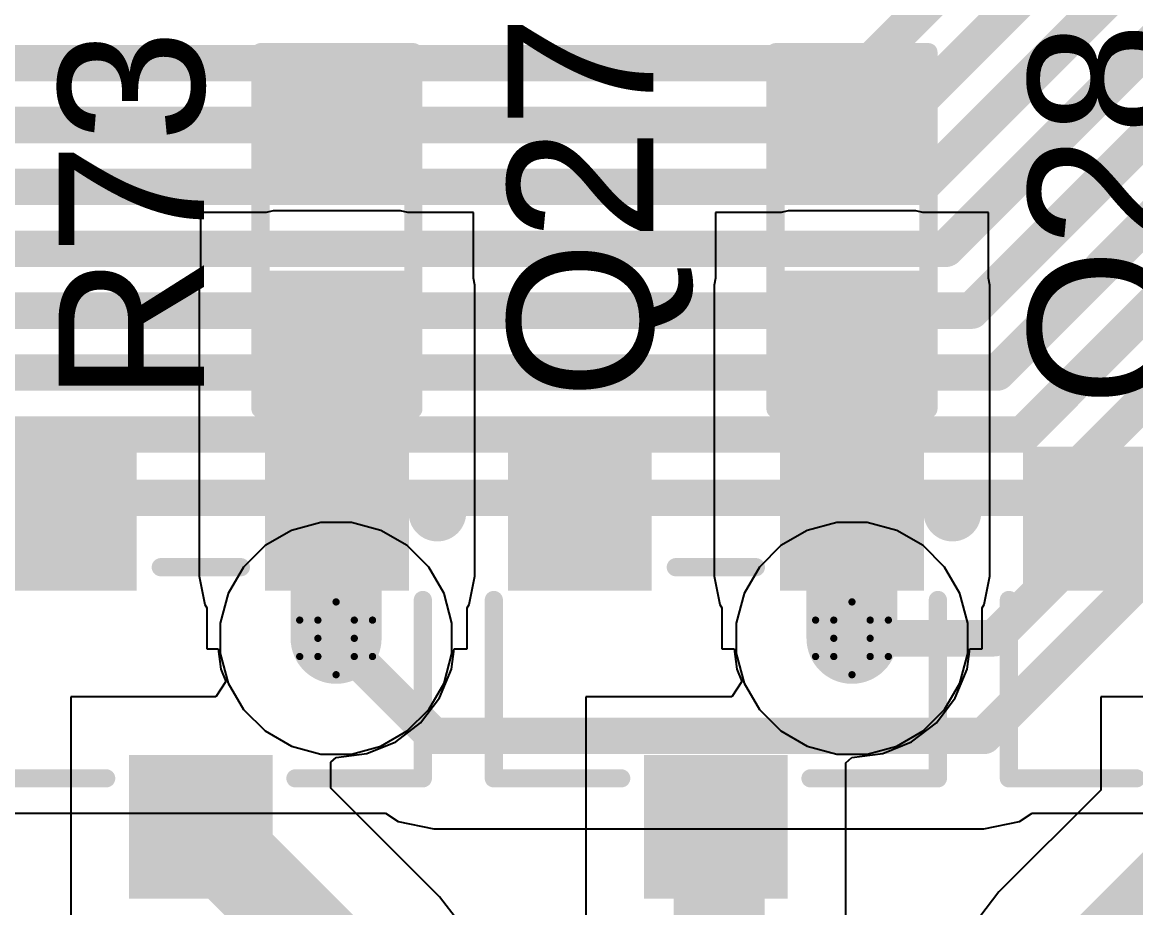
# Model space of a CAD drawing. Header units: inches. Extents: x -3 to 5437, y -3 to 5435.
# Drawn here: x 93.74 to 101.51, y 2.34 to 8.52 of the extents above; entities that cross this region are included whole.
import ezdxf

# ---------------------------------------------------------------- set-up
doc = ezdxf.new("R2010")
doc.units = ezdxf.units.IN
for name, color, linetype in [('Bottom Layer', 5, 'Continuous'), ('Bottom Solder', 6, 'Continuous'), ('Drill Drawing', 1, 'Continuous'), ('GND', 16, 'Continuous'), ('PWR', 76, 'Continuous'), ('Top Layer', 1, 'Continuous'), ('Top Overlay', 2, 'Continuous'), ('Top Paste', 8, 'Continuous'), ('Top Solder', 216, 'Continuous'), ('Via Holes', 16, 'Continuous')]:
    doc.layers.add(name, color=color, linetype=linetype)
doc.styles.add('Arial', font='', dxfattribs={"height": 0.2})
doc.styles.get('Arial').set_extended_font_data('Arial')

# ---------------------------------------------------------------- blocks, each defined once
blk = doc.blocks.new('SOT23_3_351')
at = {"layer": 'Top Layer'}
for points in [[(0.3998, 0.675), (-0.4002, 0.675), (-0.4002, 1.475), (0.3998, 1.475)], [(-0.5502, -1.475), (-1.3502, -1.475), (-1.3502, -0.675), (-0.5502, -0.675)], [(1.3498, -1.475), (0.5498, -1.475), (0.5498, -0.675), (1.3498, -0.675)]]:
    blk.add_hatch(color=1, dxfattribs=at).paths.add_polyline_path(points)
at = {"layer": 'Top Paste'}
for points in [[(0.3998, 0.675), (-0.4002, 0.675), (-0.4002, 1.475), (0.3998, 1.475)], [(-0.5502, -1.475), (-1.3502, -1.475), (-1.3502, -0.675), (-0.5502, -0.675)], [(1.3498, -1.475), (0.5498, -1.475), (0.5498, -0.675), (1.3498, -0.675)]]:
    blk.add_hatch(color=8, dxfattribs=at).paths.add_polyline_path(points)
at = {"layer": 'Top Solder'}
for points in [[(0.5014, 0.5734), (-0.5018, 0.5734), (-0.5018, 1.5766), (0.5014, 1.5766)], [(-0.4486, -1.5766), (-1.4518, -1.5766), (-1.4518, -0.5734), (-0.4486, -0.5734)], [(1.4514, -1.5766), (0.4482, -1.5766), (0.4482, -0.5734), (1.4514, -0.5734)]]:
    blk.add_hatch(color=216, dxfattribs=at).paths.add_polyline_path(points)
at = {"layer": 'Top Overlay'}
for points in [[(-0.6606, 0.7366, 0.127, 0.127, 0), (-1.5496, 0.7366, 0.127, 0.127, 0)], [(-1.5496, 0.7366, 0.127, 0.127, 0), (-1.5496, -0.508, 0.127, 0.127, 0)], [(1.5492, 0.7366, 0.127, 0.127, 0), (0.6602, 0.7366, 0.127, 0.127, 0)], [(1.5492, 0.7366, 0.127, 0.127, 0), (1.5492, -0.508, 0.127, 0.127, 0)], [(0.2792, -0.7366, 0.127, 0.127, 0), (-0.2796, -0.7366, 0.127, 0.127, 0)]]:
    blk.add_lwpolyline(points, format="xyseb", dxfattribs=at)
for points in [[(-1.5813, 0.7366, 0.0635, 0.0635, 1), (-1.5178, 0.7366, 0.0635, 0.0635, 1)], [(-1.5813, 0.7366, 0.0635, 0.0635, 1), (-1.5178, 0.7366, 0.0635, 0.0635, 1)], [(-0.6923, 0.7366, 0.0635, 0.0635, 1), (-0.6288, 0.7366, 0.0635, 0.0635, 1)], [(0.6285, 0.7366, 0.0635, 0.0635, 1), (0.692, 0.7366, 0.0635, 0.0635, 1)], [(1.5175, 0.7366, 0.0635, 0.0635, 1), (1.581, 0.7366, 0.0635, 0.0635, 1)], [(1.5175, 0.7366, 0.0635, 0.0635, 1), (1.581, 0.7366, 0.0635, 0.0635, 1)], [(-1.5813, -0.508, 0.0635, 0.0635, 1), (-1.5178, -0.508, 0.0635, 0.0635, 1)], [(1.5175, -0.508, 0.0635, 0.0635, 1), (1.581, -0.508, 0.0635, 0.0635, 1)], [(-0.3113, -0.7366, 0.0635, 0.0635, 1), (-0.2478, -0.7366, 0.0635, 0.0635, 1)], [(0.2475, -0.7366, 0.0635, 0.0635, 1), (0.311, -0.7366, 0.0635, 0.0635, 1)], [(-1.5748, -1.1176, 0.25, 0.25, 1), (-1.7272, -1.1176, 0.25, 0.25, 1)], [(-1.7897, -1.1176, 0.125, 0.125, 1), (-1.6647, -1.1176, 0.125, 0.125, 1)], [(-1.6373, -1.1176, 0.125, 0.125, 1), (-1.5123, -1.1176, 0.125, 0.125, 1)]]:
    blk.add_lwpolyline(points, format="xyseb", close=True, dxfattribs=at)
blk = doc.blocks.new('SOT23_3_352')
at = {"layer": 'Top Layer'}
for points in [[(0.3998, 0.675), (-0.4002, 0.675), (-0.4002, 1.475), (0.3998, 1.475)], [(-0.5502, -1.475), (-1.3502, -1.475), (-1.3502, -0.675), (-0.5502, -0.675)], [(1.3498, -1.475), (0.5498, -1.475), (0.5498, -0.675), (1.3498, -0.675)]]:
    blk.add_hatch(color=1, dxfattribs=at).paths.add_polyline_path(points)
at = {"layer": 'Top Paste'}
for points in [[(0.3998, 0.675), (-0.4002, 0.675), (-0.4002, 1.475), (0.3998, 1.475)], [(-0.5502, -1.475), (-1.3502, -1.475), (-1.3502, -0.675), (-0.5502, -0.675)], [(1.3498, -1.475), (0.5498, -1.475), (0.5498, -0.675), (1.3498, -0.675)]]:
    blk.add_hatch(color=8, dxfattribs=at).paths.add_polyline_path(points)
at = {"layer": 'Top Solder'}
for points in [[(0.5014, 0.5734), (-0.5018, 0.5734), (-0.5018, 1.5766), (0.5014, 1.5766)], [(-0.4486, -1.5766), (-1.4518, -1.5766), (-1.4518, -0.5734), (-0.4486, -0.5734)], [(1.4514, -1.5766), (0.4482, -1.5766), (0.4482, -0.5734), (1.4514, -0.5734)]]:
    blk.add_hatch(color=216, dxfattribs=at).paths.add_polyline_path(points)
at = {"layer": 'Top Overlay'}
for points in [[(-0.6606, 0.7366, 0.127, 0.127, 0), (-1.5496, 0.7366, 0.127, 0.127, 0)], [(-1.5496, 0.7366, 0.127, 0.127, 0), (-1.5496, -0.508, 0.127, 0.127, 0)], [(1.5492, 0.7366, 0.127, 0.127, 0), (0.6602, 0.7366, 0.127, 0.127, 0)], [(1.5492, 0.7366, 0.127, 0.127, 0), (1.5492, -0.508, 0.127, 0.127, 0)], [(0.2792, -0.7366, 0.127, 0.127, 0), (-0.2796, -0.7366, 0.127, 0.127, 0)]]:
    blk.add_lwpolyline(points, format="xyseb", dxfattribs=at)
for points in [[(-1.5813, 0.7366, 0.0635, 0.0635, 1), (-1.5178, 0.7366, 0.0635, 0.0635, 1)], [(-1.5813, 0.7366, 0.0635, 0.0635, 1), (-1.5178, 0.7366, 0.0635, 0.0635, 1)], [(-0.6923, 0.7366, 0.0635, 0.0635, 1), (-0.6288, 0.7366, 0.0635, 0.0635, 1)], [(0.6285, 0.7366, 0.0635, 0.0635, 1), (0.692, 0.7366, 0.0635, 0.0635, 1)], [(1.5175, 0.7366, 0.0635, 0.0635, 1), (1.581, 0.7366, 0.0635, 0.0635, 1)], [(1.5175, 0.7366, 0.0635, 0.0635, 1), (1.581, 0.7366, 0.0635, 0.0635, 1)], [(-1.5813, -0.508, 0.0635, 0.0635, 1), (-1.5178, -0.508, 0.0635, 0.0635, 1)], [(1.5175, -0.508, 0.0635, 0.0635, 1), (1.581, -0.508, 0.0635, 0.0635, 1)], [(-0.3113, -0.7366, 0.0635, 0.0635, 1), (-0.2478, -0.7366, 0.0635, 0.0635, 1)], [(0.2475, -0.7366, 0.0635, 0.0635, 1), (0.311, -0.7366, 0.0635, 0.0635, 1)], [(-1.5748, -1.1176, 0.25, 0.25, 1), (-1.7272, -1.1176, 0.25, 0.25, 1)], [(-1.7897, -1.1176, 0.125, 0.125, 1), (-1.6647, -1.1176, 0.125, 0.125, 1)], [(-1.6373, -1.1176, 0.125, 0.125, 1), (-1.5123, -1.1176, 0.125, 0.125, 1)]]:
    blk.add_lwpolyline(points, format="xyseb", close=True, dxfattribs=at)
blk = doc.blocks.new('SOT23_3_353')
at = {"layer": 'Top Layer'}
for points in [[(0.3998, 0.675), (-0.4002, 0.675), (-0.4002, 1.475), (0.3998, 1.475)], [(-0.5502, -1.475), (-1.3502, -1.475), (-1.3502, -0.675), (-0.5502, -0.675)], [(1.3498, -1.475), (0.5498, -1.475), (0.5498, -0.675), (1.3498, -0.675)]]:
    blk.add_hatch(color=1, dxfattribs=at).paths.add_polyline_path(points)
at = {"layer": 'Top Paste'}
for points in [[(0.3998, 0.675), (-0.4002, 0.675), (-0.4002, 1.475), (0.3998, 1.475)], [(-0.5502, -1.475), (-1.3502, -1.475), (-1.3502, -0.675), (-0.5502, -0.675)], [(1.3498, -1.475), (0.5498, -1.475), (0.5498, -0.675), (1.3498, -0.675)]]:
    blk.add_hatch(color=8, dxfattribs=at).paths.add_polyline_path(points)
at = {"layer": 'Top Solder'}
for points in [[(0.5014, 0.5734), (-0.5018, 0.5734), (-0.5018, 1.5766), (0.5014, 1.5766)], [(-0.4486, -1.5766), (-1.4518, -1.5766), (-1.4518, -0.5734), (-0.4486, -0.5734)], [(1.4514, -1.5766), (0.4482, -1.5766), (0.4482, -0.5734), (1.4514, -0.5734)]]:
    blk.add_hatch(color=216, dxfattribs=at).paths.add_polyline_path(points)
at = {"layer": 'Top Overlay'}
for points in [[(-0.6606, 0.7366, 0.127, 0.127, 0), (-1.5496, 0.7366, 0.127, 0.127, 0)], [(-1.5496, 0.7366, 0.127, 0.127, 0), (-1.5496, -0.508, 0.127, 0.127, 0)], [(1.5492, 0.7366, 0.127, 0.127, 0), (0.6602, 0.7366, 0.127, 0.127, 0)], [(1.5492, 0.7366, 0.127, 0.127, 0), (1.5492, -0.508, 0.127, 0.127, 0)], [(0.2792, -0.7366, 0.127, 0.127, 0), (-0.2796, -0.7366, 0.127, 0.127, 0)]]:
    blk.add_lwpolyline(points, format="xyseb", dxfattribs=at)
for points in [[(-1.5813, 0.7366, 0.0635, 0.0635, 1), (-1.5178, 0.7366, 0.0635, 0.0635, 1)], [(-1.5813, 0.7366, 0.0635, 0.0635, 1), (-1.5178, 0.7366, 0.0635, 0.0635, 1)], [(-0.6923, 0.7366, 0.0635, 0.0635, 1), (-0.6288, 0.7366, 0.0635, 0.0635, 1)], [(0.6285, 0.7366, 0.0635, 0.0635, 1), (0.692, 0.7366, 0.0635, 0.0635, 1)], [(1.5175, 0.7366, 0.0635, 0.0635, 1), (1.581, 0.7366, 0.0635, 0.0635, 1)], [(1.5175, 0.7366, 0.0635, 0.0635, 1), (1.581, 0.7366, 0.0635, 0.0635, 1)], [(-1.5813, -0.508, 0.0635, 0.0635, 1), (-1.5178, -0.508, 0.0635, 0.0635, 1)], [(1.5175, -0.508, 0.0635, 0.0635, 1), (1.581, -0.508, 0.0635, 0.0635, 1)], [(-0.3113, -0.7366, 0.0635, 0.0635, 1), (-0.2478, -0.7366, 0.0635, 0.0635, 1)], [(0.2475, -0.7366, 0.0635, 0.0635, 1), (0.311, -0.7366, 0.0635, 0.0635, 1)], [(-1.5748, -1.1176, 0.25, 0.25, 1), (-1.7272, -1.1176, 0.25, 0.25, 1)], [(-1.7897, -1.1176, 0.125, 0.125, 1), (-1.6647, -1.1176, 0.125, 0.125, 1)], [(-1.6373, -1.1176, 0.125, 0.125, 1), (-1.5123, -1.1176, 0.125, 0.125, 1)]]:
    blk.add_lwpolyline(points, format="xyseb", close=True, dxfattribs=at)
blk = doc.blocks.new('RES_0603_387')
at = {"layer": 'Top Layer'}
for points in [[(-0.381, 0.4445), (-0.381, -0.4445), (-1.143, -0.4445), (-1.143, 0.4445)], [(1.143, 0.4445), (1.143, -0.4445), (0.381, -0.4445), (0.381, 0.4445)]]:
    blk.add_hatch(color=1, dxfattribs=at).paths.add_polyline_path(points)
at = {"layer": 'Top Paste'}
for points in [[(-0.381, 0.4445), (-0.381, -0.4445), (-1.143, -0.4445), (-1.143, 0.4445)], [(1.143, 0.4445), (1.143, -0.4445), (0.381, -0.4445), (0.381, 0.4445)]]:
    blk.add_hatch(color=8, dxfattribs=at).paths.add_polyline_path(points)
at = {"layer": 'Top Solder'}
for points in [[(-0.2794, 0.5461), (-0.2794, -0.5461), (-1.2446, -0.5461), (-1.2446, 0.5461)], [(1.2446, 0.5461), (1.2446, -0.5461), (0.2794, -0.5461), (0.2794, 0.5461)]]:
    blk.add_hatch(color=216, dxfattribs=at).paths.add_polyline_path(points)
at = {"layer": 'Top Overlay'}
for points in [[(-1.2446, 0.5334, 0.127, 0.127, 0), (1.2446, 0.5334, 0.127, 0.127, 0)], [(-1.2446, 0.5334, 0.127, 0.127, 0), (-1.2446, -0.5334, 0.127, 0.127, 0)], [(1.2446, 0.5334, 0.127, 0.127, 0), (1.2446, -0.5334, 0.127, 0.127, 0)], [(-1.2446, -0.5334, 0.127, 0.127, 0), (1.2446, -0.5334, 0.127, 0.127, 0)]]:
    blk.add_lwpolyline(points, format="xyseb", dxfattribs=at)
for points in [[(-1.27635, 0.5334, 0.0635, 0.0635, 1), (-1.21285, 0.5334, 0.0635, 0.0635, 1)], [(-1.27635, 0.5334, 0.0635, 0.0635, 1), (-1.21285, 0.5334, 0.0635, 0.0635, 1)], [(1.21285, 0.5334, 0.0635, 0.0635, 1), (1.27635, 0.5334, 0.0635, 0.0635, 1)], [(1.21285, 0.5334, 0.0635, 0.0635, 1), (1.27635, 0.5334, 0.0635, 0.0635, 1)], [(-1.27635, -0.5334, 0.0635, 0.0635, 1), (-1.21285, -0.5334, 0.0635, 0.0635, 1)], [(-1.27635, -0.5334, 0.0635, 0.0635, 1), (-1.21285, -0.5334, 0.0635, 0.0635, 1)], [(1.21285, -0.5334, 0.0635, 0.0635, 1), (1.27635, -0.5334, 0.0635, 0.0635, 1)], [(1.21285, -0.5334, 0.0635, 0.0635, 1), (1.27635, -0.5334, 0.0635, 0.0635, 1)]]:
    blk.add_lwpolyline(points, format="xyseb", close=True, dxfattribs=at)
blk = doc.blocks.new('RES_0603_388')
at = {"layer": 'Top Layer'}
for points in [[(-0.381, 0.4445), (-0.381, -0.4445), (-1.143, -0.4445), (-1.143, 0.4445)], [(1.143, 0.4445), (1.143, -0.4445), (0.381, -0.4445), (0.381, 0.4445)]]:
    blk.add_hatch(color=1, dxfattribs=at).paths.add_polyline_path(points)
at = {"layer": 'Top Paste'}
for points in [[(-0.381, 0.4445), (-0.381, -0.4445), (-1.143, -0.4445), (-1.143, 0.4445)], [(1.143, 0.4445), (1.143, -0.4445), (0.381, -0.4445), (0.381, 0.4445)]]:
    blk.add_hatch(color=8, dxfattribs=at).paths.add_polyline_path(points)
at = {"layer": 'Top Solder'}
for points in [[(-0.2794, 0.5461), (-0.2794, -0.5461), (-1.2446, -0.5461), (-1.2446, 0.5461)], [(1.2446, 0.5461), (1.2446, -0.5461), (0.2794, -0.5461), (0.2794, 0.5461)]]:
    blk.add_hatch(color=216, dxfattribs=at).paths.add_polyline_path(points)
at = {"layer": 'Top Overlay'}
for points in [[(-1.2446, 0.5334, 0.127, 0.127, 0), (1.2446, 0.5334, 0.127, 0.127, 0)], [(-1.2446, 0.5334, 0.127, 0.127, 0), (-1.2446, -0.5334, 0.127, 0.127, 0)], [(1.2446, 0.5334, 0.127, 0.127, 0), (1.2446, -0.5334, 0.127, 0.127, 0)], [(-1.2446, -0.5334, 0.127, 0.127, 0), (1.2446, -0.5334, 0.127, 0.127, 0)]]:
    blk.add_lwpolyline(points, format="xyseb", dxfattribs=at)
for points in [[(-1.27635, 0.5334, 0.0635, 0.0635, 1), (-1.21285, 0.5334, 0.0635, 0.0635, 1)], [(-1.27635, 0.5334, 0.0635, 0.0635, 1), (-1.21285, 0.5334, 0.0635, 0.0635, 1)], [(1.21285, 0.5334, 0.0635, 0.0635, 1), (1.27635, 0.5334, 0.0635, 0.0635, 1)], [(1.21285, 0.5334, 0.0635, 0.0635, 1), (1.27635, 0.5334, 0.0635, 0.0635, 1)], [(-1.27635, -0.5334, 0.0635, 0.0635, 1), (-1.21285, -0.5334, 0.0635, 0.0635, 1)], [(-1.27635, -0.5334, 0.0635, 0.0635, 1), (-1.21285, -0.5334, 0.0635, 0.0635, 1)], [(1.21285, -0.5334, 0.0635, 0.0635, 1), (1.27635, -0.5334, 0.0635, 0.0635, 1)], [(1.21285, -0.5334, 0.0635, 0.0635, 1), (1.27635, -0.5334, 0.0635, 0.0635, 1)]]:
    blk.add_lwpolyline(points, format="xyseb", close=True, dxfattribs=at)

msp = doc.modelspace()

# ---------------------------------------------------------------- hatches: boundary and pattern name
at = {"layer": 'Bottom Layer'}
h = msp.add_hatch(color=5, dxfattribs=at)
edge = h.paths.add_edge_path()
edge.add_arc((95.9324, 4.2173), 0.3, 0, 360)
h = msp.add_hatch(color=5, dxfattribs=at)
edge = h.paths.add_edge_path()
edge.add_arc((99.5324, 4.2173), 0.3, 0, 360)
at = {"layer": 'Bottom Solder'}
h = msp.add_hatch(color=6, dxfattribs=at)
edge = h.paths.add_edge_path()
edge.add_arc((95.9324, 4.2173), 0.15, 0, 360)
h = msp.add_hatch(color=6, dxfattribs=at)
edge = h.paths.add_edge_path()
edge.add_arc((99.5324, 4.2173), 0.15, 0, 360)
at = {"layer": 'GND'}
h = msp.add_hatch(color=16, dxfattribs=at)
edge = h.paths.add_edge_path()
edge.add_arc((95.9324, 4.2173), 0.3, 0, 360)
h = msp.add_hatch(color=16, dxfattribs=at)
edge = h.paths.add_edge_path()
edge.add_arc((99.5324, 4.2173), 0.3, 0, 360)
at = {"layer": 'PWR'}
h = msp.add_hatch(color=76, dxfattribs=at)
edge = h.paths.add_edge_path()
edge.add_arc((95.9324, 4.2173), 0.3, 0, 360)
h = msp.add_hatch(color=76, dxfattribs=at)
edge = h.paths.add_edge_path()
edge.add_arc((99.5324, 4.2173), 0.3, 0, 360)
at = {"layer": 'Top Layer'}
for points in [[(95.4938, 4.6518), (96.3828, 4.6518), (96.3828, 6.6811), (95.4938, 6.6811)], [(99.0879, 4.6518), (99.9769, 4.6518), (99.9769, 6.6811), (99.0879, 6.6811)]]:
    msp.add_hatch(color=1, dxfattribs=at).paths.add_polyline_path(points)
h = msp.add_hatch(color=1, dxfattribs=at)
edge = h.paths.add_edge_path()
edge.add_arc((95.9324, 4.2173), 0.3, 0, 360)
h = msp.add_hatch(color=1, dxfattribs=at)
edge = h.paths.add_edge_path()
edge.add_arc((99.5324, 4.2173), 0.3, 0, 360)
at = {"layer": 'Top Solder'}
h = msp.add_hatch(color=216, dxfattribs=at)
edge = h.paths.add_edge_path()
edge.add_arc((95.9324, 4.2173), 0.15, 0, 360)
h = msp.add_hatch(color=216, dxfattribs=at)
edge = h.paths.add_edge_path()
edge.add_arc((99.5324, 4.2173), 0.15, 0, 360)
at = {"layer": 'Via Holes'}
h = msp.add_hatch(color=7, dxfattribs=at)
edge = h.paths.add_edge_path()
edge.add_arc((95.9324, 4.2173), 0.15, 0, 360)
h = msp.add_hatch(color=7, dxfattribs=at)
edge = h.paths.add_edge_path()
edge.add_arc((99.5324, 4.2173), 0.15, 0, 360)

# ---------------------------------------------------------------- linework, layer by layer
at = {"layer": 'Bottom Layer'}
for p, q in [((93.6253, 2.9972), (96.2772, 2.9972)), ((96.2772, 2.9972), (96.3657, 2.9381)), ((100.7009, 2.9381), (100.7893, 2.9972)), ((100.7893, 2.9972), (109.5756, 2.9972)), ((96.3657, 2.9381), (96.6134, 2.8888)), ((96.6134, 2.8888), (100.4531, 2.8888)), ((100.4531, 2.8888), (100.7009, 2.9381))]:
    msp.add_line(p, q, dxfattribs=at)
for points in [[(99.6514, 8.2305, 0.254, 0.254, 0), (104.552, 13.1311, 0.254, 0.254, 0)], [(99.8303, 7.7987, 0.254, 0.254, 0), (104.9838, 12.9522, 0.254, 0.254, 0)], [(100.0091, 7.3669, 0.254, 0.254, 0), (105.4156, 12.7734, 0.254, 0.254, 0)], [(100.188, 6.9351, 0.254, 0.254, 0), (105.8474, 12.5945, 0.254, 0.254, 0)], [(100.3668, 6.5033, 0.254, 0.254, 0), (106.2869, 12.4233, 0.254, 0.254, 0)], [(100.5457, 6.0715, 0.254, 0.254, 0), (106.7274, 12.2532, 0.254, 0.254, 0)], [(100.7245, 5.6397, 0.254, 0.254, 0), (107.1592, 12.0744, 0.254, 0.254, 0)], [(100.8935, 5.1979, 0.254, 0.254, 0), (107.591, 11.8955, 0.254, 0.254, 0)], [(100.5235, 4.2173, 0.254, 0.254, 0), (108.0298, 11.7236, 0.254, 0.254, 0)], [(100.4531, 3.5363, 0.254, 0.254, 0), (108.4616, 11.5447, 0.254, 0.254, 0)], [(60.0676, 8.2305, 0.254, 0.254, 0), (99.6514, 8.2305, 0.254, 0.254, 0)], [(61.3508, 7.7987, 0.254, 0.254, 0), (99.8303, 7.7987, 0.254, 0.254, 0)], [(63.8923, 7.3669, 0.254, 0.254, 0), (100.0091, 7.3669, 0.254, 0.254, 0)], [(72.2631, 6.9351, 0.254, 0.254, 0), (100.188, 6.9351, 0.254, 0.254, 0)], [(74.8647, 6.5033, 0.254, 0.254, 0), (100.3668, 6.5033, 0.254, 0.254, 0)], [(77.3529, 6.0715, 0.254, 0.254, 0), (100.5457, 6.0715, 0.254, 0.254, 0)], [(79.9262, 5.6397, 0.254, 0.254, 0), (100.7245, 5.6397, 0.254, 0.254, 0)], [(88.3295, 5.1979, 0.254, 0.254, 0), (100.8935, 5.1979, 0.254, 0.254, 0)], [(95.9324, 4.2173, 0.254, 0.254, 0), (96.6134, 3.5363, 0.254, 0.254, 0)], [(99.5324, 4.2173, 0.254, 0.254, 0), (100.5235, 4.2173, 0.254, 0.254, 0)], [(96.6134, 3.5363, 0.254, 0.254, 0), (100.4531, 3.5363, 0.254, 0.254, 0)]]:
    msp.add_lwpolyline(points, format="xyseb", dxfattribs=at)
for points in [[(99.5879, 8.2305, 0.127, 0.127, 1), (99.7149, 8.2305, 0.127, 0.127, 1)], [(99.5879, 8.2305, 0.127, 0.127, 1), (99.7149, 8.2305, 0.127, 0.127, 1)], [(99.7668, 7.7987, 0.127, 0.127, 1), (99.8938, 7.7987, 0.127, 0.127, 1)], [(99.7668, 7.7987, 0.127, 0.127, 1), (99.8938, 7.7987, 0.127, 0.127, 1)], [(99.9456, 7.3669, 0.127, 0.127, 1), (100.0726, 7.3669, 0.127, 0.127, 1)], [(99.9456, 7.3669, 0.127, 0.127, 1), (100.0726, 7.3669, 0.127, 0.127, 1)], [(100.1245, 6.9351, 0.127, 0.127, 1), (100.2515, 6.9351, 0.127, 0.127, 1)], [(100.1245, 6.9351, 0.127, 0.127, 1), (100.2515, 6.9351, 0.127, 0.127, 1)], [(100.3033, 6.5033, 0.127, 0.127, 1), (100.4303, 6.5033, 0.127, 0.127, 1)], [(100.3033, 6.5033, 0.127, 0.127, 1), (100.4303, 6.5033, 0.127, 0.127, 1)], [(100.4822, 6.0715, 0.127, 0.127, 1), (100.6092, 6.0715, 0.127, 0.127, 1)], [(100.4822, 6.0715, 0.127, 0.127, 1), (100.6092, 6.0715, 0.127, 0.127, 1)], [(100.661, 5.6397, 0.127, 0.127, 1), (100.788, 5.6397, 0.127, 0.127, 1)], [(100.661, 5.6397, 0.127, 0.127, 1), (100.788, 5.6397, 0.127, 0.127, 1)], [(100.83, 5.1979, 0.127, 0.127, 1), (100.957, 5.1979, 0.127, 0.127, 1)], [(100.83, 5.1979, 0.127, 0.127, 1), (100.957, 5.1979, 0.127, 0.127, 1)], [(95.8689, 4.2173, 0.127, 0.127, 1), (95.9959, 4.2173, 0.127, 0.127, 1)], [(99.4689, 4.2173, 0.127, 0.127, 1), (99.5959, 4.2173, 0.127, 0.127, 1)], [(100.46, 4.2173, 0.127, 0.127, 1), (100.587, 4.2173, 0.127, 0.127, 1)], [(100.46, 4.2173, 0.127, 0.127, 1), (100.587, 4.2173, 0.127, 0.127, 1)], [(96.5499, 3.5363, 0.127, 0.127, 1), (96.6769, 3.5363, 0.127, 0.127, 1)], [(96.5499, 3.5363, 0.127, 0.127, 1), (96.6769, 3.5363, 0.127, 0.127, 1)], [(100.3896, 3.5363, 0.127, 0.127, 1), (100.5166, 3.5363, 0.127, 0.127, 1)], [(100.3896, 3.5363, 0.127, 0.127, 1), (100.5166, 3.5363, 0.127, 0.127, 1)]]:
    msp.add_lwpolyline(points, format="xyseb", close=True, dxfattribs=at)
at = {"layer": 'Drill Drawing'}
for points in [[(95.8054, 4.3443, 0.0508, 0.0508, 0), (95.9324, 4.4713, 0.0508, 0.0508, 0)], [(95.9324, 4.4713, 0.0508, 0.0508, 0), (96.0594, 4.3443, 0.0508, 0.0508, 0)], [(99.4054, 4.3443, 0.0508, 0.0508, 0), (99.5324, 4.4713, 0.0508, 0.0508, 0)], [(99.5324, 4.4713, 0.0508, 0.0508, 0), (99.6594, 4.3443, 0.0508, 0.0508, 0)], [(95.6784, 4.3443, 0.0508, 0.0508, 0), (95.8054, 4.2173, 0.0508, 0.0508, 0)], [(95.6784, 4.3443, 0.0508, 0.0508, 0), (95.8054, 4.3443, 0.0508, 0.0508, 0)], [(96.0594, 4.3443, 0.0508, 0.0508, 0), (96.1864, 4.3443, 0.0508, 0.0508, 0)], [(96.0594, 4.2173, 0.0508, 0.0508, 0), (96.1864, 4.3443, 0.0508, 0.0508, 0)], [(99.2784, 4.3443, 0.0508, 0.0508, 0), (99.4054, 4.2173, 0.0508, 0.0508, 0)], [(99.2784, 4.3443, 0.0508, 0.0508, 0), (99.4054, 4.3443, 0.0508, 0.0508, 0)], [(99.6594, 4.3443, 0.0508, 0.0508, 0), (99.7864, 4.3443, 0.0508, 0.0508, 0)], [(99.6594, 4.2173, 0.0508, 0.0508, 0), (99.7864, 4.3443, 0.0508, 0.0508, 0)], [(95.6784, 4.0903, 0.0508, 0.0508, 0), (95.8054, 4.2173, 0.0508, 0.0508, 0)], [(96.0594, 4.2173, 0.0508, 0.0508, 0), (96.1864, 4.0903, 0.0508, 0.0508, 0)], [(99.2784, 4.0903, 0.0508, 0.0508, 0), (99.4054, 4.2173, 0.0508, 0.0508, 0)], [(99.6594, 4.2173, 0.0508, 0.0508, 0), (99.7864, 4.0903, 0.0508, 0.0508, 0)], [(95.6784, 4.0903, 0.0508, 0.0508, 0), (95.8054, 4.0903, 0.0508, 0.0508, 0)], [(95.8054, 4.0903, 0.0508, 0.0508, 0), (95.9324, 3.9633, 0.0508, 0.0508, 0)], [(95.9324, 3.9633, 0.0508, 0.0508, 0), (96.0594, 4.0903, 0.0508, 0.0508, 0)], [(96.0594, 4.0903, 0.0508, 0.0508, 0), (96.1864, 4.0903, 0.0508, 0.0508, 0)], [(99.2784, 4.0903, 0.0508, 0.0508, 0), (99.4054, 4.0903, 0.0508, 0.0508, 0)], [(99.4054, 4.0903, 0.0508, 0.0508, 0), (99.5324, 3.9633, 0.0508, 0.0508, 0)], [(99.5324, 3.9633, 0.0508, 0.0508, 0), (99.6594, 4.0903, 0.0508, 0.0508, 0)], [(99.6594, 4.0903, 0.0508, 0.0508, 0), (99.7864, 4.0903, 0.0508, 0.0508, 0)]]:
    msp.add_lwpolyline(points, format="xyseb", dxfattribs=at)
for points in [[(95.9197, 4.4713, 0.0254, 0.0254, 1), (95.9451, 4.4713, 0.0254, 0.0254, 1)], [(95.9197, 4.4713, 0.0254, 0.0254, 1), (95.9451, 4.4713, 0.0254, 0.0254, 1)], [(99.5197, 4.4713, 0.0254, 0.0254, 1), (99.5451, 4.4713, 0.0254, 0.0254, 1)], [(99.5197, 4.4713, 0.0254, 0.0254, 1), (99.5451, 4.4713, 0.0254, 0.0254, 1)], [(95.6657, 4.3443, 0.0254, 0.0254, 1), (95.6911, 4.3443, 0.0254, 0.0254, 1)], [(95.6657, 4.3443, 0.0254, 0.0254, 1), (95.6911, 4.3443, 0.0254, 0.0254, 1)], [(95.7927, 4.3443, 0.0254, 0.0254, 1), (95.8181, 4.3443, 0.0254, 0.0254, 1)], [(95.7927, 4.3443, 0.0254, 0.0254, 1), (95.8181, 4.3443, 0.0254, 0.0254, 1)], [(96.0467, 4.3443, 0.0254, 0.0254, 1), (96.0721, 4.3443, 0.0254, 0.0254, 1)], [(96.0467, 4.3443, 0.0254, 0.0254, 1), (96.0721, 4.3443, 0.0254, 0.0254, 1)], [(96.1737, 4.3443, 0.0254, 0.0254, 1), (96.1991, 4.3443, 0.0254, 0.0254, 1)], [(96.1737, 4.3443, 0.0254, 0.0254, 1), (96.1991, 4.3443, 0.0254, 0.0254, 1)], [(99.2657, 4.3443, 0.0254, 0.0254, 1), (99.2911, 4.3443, 0.0254, 0.0254, 1)], [(99.2657, 4.3443, 0.0254, 0.0254, 1), (99.2911, 4.3443, 0.0254, 0.0254, 1)], [(99.3927, 4.3443, 0.0254, 0.0254, 1), (99.4181, 4.3443, 0.0254, 0.0254, 1)], [(99.3927, 4.3443, 0.0254, 0.0254, 1), (99.4181, 4.3443, 0.0254, 0.0254, 1)], [(99.6467, 4.3443, 0.0254, 0.0254, 1), (99.6721, 4.3443, 0.0254, 0.0254, 1)], [(99.6467, 4.3443, 0.0254, 0.0254, 1), (99.6721, 4.3443, 0.0254, 0.0254, 1)], [(99.7737, 4.3443, 0.0254, 0.0254, 1), (99.7991, 4.3443, 0.0254, 0.0254, 1)], [(99.7737, 4.3443, 0.0254, 0.0254, 1), (99.7991, 4.3443, 0.0254, 0.0254, 1)], [(95.7927, 4.2173, 0.0254, 0.0254, 1), (95.8181, 4.2173, 0.0254, 0.0254, 1)], [(95.7927, 4.2173, 0.0254, 0.0254, 1), (95.8181, 4.2173, 0.0254, 0.0254, 1)], [(96.0467, 4.2173, 0.0254, 0.0254, 1), (96.0721, 4.2173, 0.0254, 0.0254, 1)], [(96.0467, 4.2173, 0.0254, 0.0254, 1), (96.0721, 4.2173, 0.0254, 0.0254, 1)], [(99.3927, 4.2173, 0.0254, 0.0254, 1), (99.4181, 4.2173, 0.0254, 0.0254, 1)], [(99.3927, 4.2173, 0.0254, 0.0254, 1), (99.4181, 4.2173, 0.0254, 0.0254, 1)], [(99.6467, 4.2173, 0.0254, 0.0254, 1), (99.6721, 4.2173, 0.0254, 0.0254, 1)], [(99.6467, 4.2173, 0.0254, 0.0254, 1), (99.6721, 4.2173, 0.0254, 0.0254, 1)], [(95.6657, 4.0903, 0.0254, 0.0254, 1), (95.6911, 4.0903, 0.0254, 0.0254, 1)], [(95.6657, 4.0903, 0.0254, 0.0254, 1), (95.6911, 4.0903, 0.0254, 0.0254, 1)], [(95.7927, 4.0903, 0.0254, 0.0254, 1), (95.8181, 4.0903, 0.0254, 0.0254, 1)], [(95.7927, 4.0903, 0.0254, 0.0254, 1), (95.8181, 4.0903, 0.0254, 0.0254, 1)], [(96.0467, 4.0903, 0.0254, 0.0254, 1), (96.0721, 4.0903, 0.0254, 0.0254, 1)], [(96.0467, 4.0903, 0.0254, 0.0254, 1), (96.0721, 4.0903, 0.0254, 0.0254, 1)], [(96.1737, 4.0903, 0.0254, 0.0254, 1), (96.1991, 4.0903, 0.0254, 0.0254, 1)], [(96.1737, 4.0903, 0.0254, 0.0254, 1), (96.1991, 4.0903, 0.0254, 0.0254, 1)], [(99.2657, 4.0903, 0.0254, 0.0254, 1), (99.2911, 4.0903, 0.0254, 0.0254, 1)], [(99.2657, 4.0903, 0.0254, 0.0254, 1), (99.2911, 4.0903, 0.0254, 0.0254, 1)], [(99.3927, 4.0903, 0.0254, 0.0254, 1), (99.4181, 4.0903, 0.0254, 0.0254, 1)], [(99.3927, 4.0903, 0.0254, 0.0254, 1), (99.4181, 4.0903, 0.0254, 0.0254, 1)], [(99.6467, 4.0903, 0.0254, 0.0254, 1), (99.6721, 4.0903, 0.0254, 0.0254, 1)], [(99.6467, 4.0903, 0.0254, 0.0254, 1), (99.6721, 4.0903, 0.0254, 0.0254, 1)], [(99.7737, 4.0903, 0.0254, 0.0254, 1), (99.7991, 4.0903, 0.0254, 0.0254, 1)], [(99.7737, 4.0903, 0.0254, 0.0254, 1), (99.7991, 4.0903, 0.0254, 0.0254, 1)], [(95.9197, 3.9633, 0.0254, 0.0254, 1), (95.9451, 3.9633, 0.0254, 0.0254, 1)], [(95.9197, 3.9633, 0.0254, 0.0254, 1), (95.9451, 3.9633, 0.0254, 0.0254, 1)], [(99.5197, 3.9633, 0.0254, 0.0254, 1), (99.5451, 3.9633, 0.0254, 0.0254, 1)], [(99.5197, 3.9633, 0.0254, 0.0254, 1), (99.5451, 3.9633, 0.0254, 0.0254, 1)]]:
    msp.add_lwpolyline(points, format="xyseb", close=True, dxfattribs=at)
at = {"layer": 'GND'}
for p, q in [((95.8261, 5.0253), (95.6206, 4.9702)), ((96.0388, 5.0253), (95.8261, 5.0253)), ((96.2443, 4.9702), (96.0388, 5.0253)), ((99.4261, 5.0253), (99.2206, 4.9702)), ((99.6388, 5.0253), (99.4261, 5.0253)), ((99.8443, 4.9702), (99.6388, 5.0253)), ((95.6206, 4.9702), (95.4363, 4.8638)), ((96.4286, 4.8638), (96.2443, 4.9702)), ((99.2206, 4.9702), (99.0363, 4.8638)), ((100.0286, 4.8638), (99.8443, 4.9702)), ((95.4363, 4.8638), (95.2859, 4.7134)), ((96.579, 4.7134), (96.4286, 4.8638)), ((99.0363, 4.8638), (98.8859, 4.7134)), ((100.179, 4.7134), (100.0286, 4.8638)), ((95.2859, 4.7134), (95.1795, 4.5292)), ((96.6854, 4.5292), (96.579, 4.7134)), ((98.8859, 4.7134), (98.7795, 4.5292)), ((100.2854, 4.5292), (100.179, 4.7134)), ((95.1795, 4.5292), (95.1244, 4.3236)), ((96.7404, 4.3236), (96.6854, 4.5292)), ((98.7795, 4.5292), (98.7244, 4.3236)), ((100.3404, 4.3236), (100.2854, 4.5292)), ((95.1244, 4.3236), (95.1244, 4.1109)), ((96.7404, 4.1109), (96.7404, 4.3236)), ((98.7244, 4.3236), (98.7244, 4.1109)), ((100.3404, 4.1109), (100.3404, 4.3236)), ((95.1244, 4.1109), (95.1795, 3.9054)), ((96.6854, 3.9054), (96.7404, 4.1109)), ((98.7244, 4.1109), (98.7795, 3.9054)), ((100.2854, 3.9054), (100.3404, 4.1109)), ((95.1795, 3.9054), (95.2859, 3.7212)), ((96.579, 3.7212), (96.6854, 3.9054)), ((98.7795, 3.9054), (98.8859, 3.7212)), ((100.179, 3.7212), (100.2854, 3.9054)), ((95.2859, 3.7212), (95.4363, 3.5707)), ((96.4286, 3.5707), (96.579, 3.7212)), ((98.8859, 3.7212), (99.0363, 3.5707)), ((100.0286, 3.5707), (100.179, 3.7212)), ((95.4363, 3.5707), (95.6206, 3.4643)), ((96.2443, 3.4643), (96.4286, 3.5707)), ((99.0363, 3.5707), (99.2206, 3.4643)), ((99.8443, 3.4643), (100.0286, 3.5707)), ((95.6206, 3.4643), (95.8261, 3.4093)), ((96.0388, 3.4093), (96.2443, 3.4643)), ((99.2206, 3.4643), (99.4261, 3.4093)), ((99.6388, 3.4093), (99.8443, 3.4643)), ((95.8261, 3.4093), (96.0388, 3.4093)), ((99.4261, 3.4093), (99.6388, 3.4093))]:
    msp.add_line(p, q, dxfattribs=at)
at = {"layer": 'PWR'}
for p, q in [((95.8261, 5.0253), (95.6206, 4.9702)), ((96.0388, 5.0253), (95.8261, 5.0253)), ((96.2443, 4.9702), (96.0388, 5.0253)), ((99.4261, 5.0253), (99.2206, 4.9702)), ((99.6388, 5.0253), (99.4261, 5.0253)), ((99.8443, 4.9702), (99.6388, 5.0253)), ((95.6206, 4.9702), (95.4363, 4.8638)), ((96.4286, 4.8638), (96.2443, 4.9702)), ((99.2206, 4.9702), (99.0363, 4.8638)), ((100.0286, 4.8638), (99.8443, 4.9702)), ((95.4363, 4.8638), (95.2859, 4.7134)), ((96.579, 4.7134), (96.4286, 4.8638)), ((99.0363, 4.8638), (98.8859, 4.7134)), ((100.179, 4.7134), (100.0286, 4.8638)), ((95.2859, 4.7134), (95.1795, 4.5292)), ((96.6854, 4.5292), (96.579, 4.7134)), ((98.8859, 4.7134), (98.7795, 4.5292)), ((100.2854, 4.5292), (100.179, 4.7134)), ((95.1795, 4.5292), (95.1244, 4.3236)), ((96.7404, 4.3236), (96.6854, 4.5292)), ((98.7795, 4.5292), (98.7244, 4.3236)), ((100.3404, 4.3236), (100.2854, 4.5292)), ((95.1244, 4.3236), (95.1244, 4.1109)), ((96.7404, 4.1109), (96.7404, 4.3236)), ((98.7244, 4.3236), (98.7244, 4.1109)), ((100.3404, 4.1109), (100.3404, 4.3236)), ((95.1244, 4.1109), (95.1795, 3.9054)), ((96.6854, 3.9054), (96.7404, 4.1109)), ((98.7244, 4.1109), (98.7795, 3.9054)), ((100.2854, 3.9054), (100.3404, 4.1109)), ((95.1795, 3.9054), (95.2859, 3.7212)), ((96.579, 3.7212), (96.6854, 3.9054)), ((98.7795, 3.9054), (98.8859, 3.7212)), ((100.179, 3.7212), (100.2854, 3.9054)), ((95.2859, 3.7212), (95.4363, 3.5707)), ((96.4286, 3.5707), (96.579, 3.7212)), ((98.8859, 3.7212), (99.0363, 3.5707)), ((100.0286, 3.5707), (100.179, 3.7212)), ((95.4363, 3.5707), (95.6206, 3.4643)), ((96.2443, 3.4643), (96.4286, 3.5707)), ((99.0363, 3.5707), (99.2206, 3.4643)), ((99.8443, 3.4643), (100.0286, 3.5707)), ((95.6206, 3.4643), (95.8261, 3.4093)), ((96.0388, 3.4093), (96.2443, 3.4643)), ((99.2206, 3.4643), (99.4261, 3.4093)), ((99.6388, 3.4093), (99.8443, 3.4643)), ((95.8261, 3.4093), (96.0388, 3.4093)), ((99.4261, 3.4093), (99.6388, 3.4093))]:
    msp.add_line(p, q, dxfattribs=at)
at = {"layer": 'Top Layer'}
for p, q in [((95.4438, 7.1891), (94.9858, 7.1891)), ((94.9858, 7.1891), (94.9858, 6.7311)), ((95.4938, 7.199), (95.4438, 7.1891)), ((96.3828, 7.199), (95.4938, 7.199)), ((96.4329, 7.1891), (96.3828, 7.199)), ((96.8908, 7.1891), (96.4329, 7.1891)), ((96.8908, 6.7311), (96.8908, 7.1891)), ((99.0379, 7.1891), (98.5799, 7.1891)), ((98.5799, 7.1891), (98.5799, 6.7311)), ((99.0879, 7.199), (99.0379, 7.1891)), ((99.9769, 7.199), (99.0879, 7.199)), ((100.027, 7.1891), (99.9769, 7.199)), ((100.4849, 7.1891), (100.027, 7.1891)), ((100.4849, 6.7311), (100.4849, 7.1891)), ((94.9858, 6.7311), (94.9759, 6.6811)), ((96.9008, 6.6811), (96.8908, 6.7311)), ((98.5799, 6.7311), (98.57, 6.6811)), ((100.4949, 6.6811), (100.4849, 6.7311)), ((94.9759, 6.6811), (94.9759, 4.6518)), ((96.9008, 4.6518), (96.9008, 6.6811)), ((98.57, 6.6811), (98.57, 4.6518)), ((100.4949, 4.6518), (100.4949, 6.6811)), ((94.9759, 4.6518), (95.0153, 4.4536)), ((96.8614, 4.4536), (96.9008, 4.6518)), ((98.57, 4.6518), (98.6094, 4.4536)), ((100.4555, 4.4536), (100.4949, 4.6518)), ((95.0153, 4.4536), (95.0303, 4.4311)), ((95.0303, 4.4311), (95.0303, 4.1438)), ((96.8463, 4.4311), (96.8614, 4.4536)), ((96.8463, 4.1438), (96.8463, 4.4311)), ((98.6094, 4.4536), (98.6244, 4.4311)), ((98.6244, 4.4311), (98.6244, 4.1438)), ((100.4404, 4.4311), (100.4555, 4.4536)), ((100.4404, 4.1438), (100.4404, 4.4311)), ((95.0303, 4.1438), (95.1095, 4.1438)), ((95.1095, 4.1438), (95.1282, 4.0018)), ((96.7367, 4.0018), (96.7554, 4.1438)), ((96.7554, 4.1438), (96.8463, 4.1438)), ((98.6244, 4.1438), (98.7095, 4.1438)), ((98.7095, 4.1438), (98.7282, 4.0018)), ((100.3367, 4.0018), (100.3554, 4.1438)), ((100.3554, 4.1438), (100.4404, 4.1438)), ((95.1282, 4.0018), (95.1639, 3.9154)), ((96.6535, 3.801), (96.7367, 4.0018)), ((98.7282, 4.0018), (98.7639, 3.9154)), ((100.2535, 3.801), (100.3367, 4.0018)), ((95.1639, 3.9154), (95.0934, 3.8098)), ((98.7639, 3.9154), (98.6934, 3.8098)), ((95.0934, 3.8098), (94.0803, 3.8098)), ((94.0803, 3.8098), (94.0803, 1.9938)), ((98.6934, 3.8098), (97.6744, 3.8098)), ((97.6744, 3.8098), (97.6744, 1.9938)), ((103.0845, 3.8098), (101.2685, 3.8098)), ((101.2685, 3.8098), (101.2685, 3.1589)), ((96.5212, 3.6285), (96.6535, 3.801)), ((100.1212, 3.6285), (100.2535, 3.801)), ((96.3487, 3.4962), (96.5212, 3.6285)), ((99.9487, 3.4962), (100.1212, 3.6285)), ((96.1479, 3.413), (96.3487, 3.4962)), ((99.7479, 3.413), (99.9487, 3.4962)), ((95.8963, 3.353), (95.9324, 3.3847)), ((95.8963, 3.1714), (95.8963, 3.353)), ((95.9324, 3.3847), (96.1479, 3.413)), ((99.4904, 3.3478), (99.5324, 3.3847)), ((99.4904, 1.9938), (99.4904, 3.3478)), ((99.5324, 3.3847), (99.7479, 3.413)), ((96.6546, 2.4131), (95.8963, 3.1714)), ((101.2685, 3.1589), (100.5571, 2.4474)), ((96.7869, 2.2407), (96.6546, 2.4131)), ((100.5571, 2.4474), (100.4248, 2.275))]:
    msp.add_line(p, q, dxfattribs=at)
for points in [[(95.9324, 4.2173, 0.635, 0.635, 0), (95.9324, 5.046, 0.635, 0.635, 0)], [(99.5324, 4.2173, 0.635, 0.635, 0), (99.5324, 5.0518, 0.635, 0.635, 0)], [(95.9324, 5.046, 0.254, 0.254, 0), (95.9383, 5.0518, 0.254, 0.254, 0)], [(99.463, 4.9825, 0.254, 0.254, 0), (99.5324, 5.0518, 0.254, 0.254, 0)], [(94.9883, 2.9018, 0.635, 0.635, 0), (96.0658, 1.8243, 0.635, 0.635, 0)], [(98.5824, 2.9018, 0.635, 0.635, 0), (98.6058, 2.8784, 0.635, 0.635, 0)], [(98.6058, -1.3063, 0.635, 0.635, 0), (98.6058, 2.8784, 0.635, 0.635, 0)], [(101.1458, 1.8587, 0.635, 0.635, 0), (102.094, 2.8069, 0.635, 0.635, 0)]]:
    msp.add_lwpolyline(points, format="xyseb", dxfattribs=at)
for points in [[(95.7737, 5.046, 0.3175, 0.3175, 1), (96.0912, 5.046, 0.3175, 0.3175, 1)], [(99.3737, 5.0518, 0.3175, 0.3175, 1), (99.6912, 5.0518, 0.3175, 0.3175, 1)], [(95.8689, 5.046, 0.127, 0.127, 1), (95.9959, 5.046, 0.127, 0.127, 1)], [(95.8748, 5.0518, 0.127, 0.127, 1), (96.0018, 5.0518, 0.127, 0.127, 1)], [(99.4689, 5.0518, 0.127, 0.127, 1), (99.5959, 5.0518, 0.127, 0.127, 1)], [(99.3995, 4.9825, 0.127, 0.127, 1), (99.5265, 4.9825, 0.127, 0.127, 1)], [(95.7737, 4.2173, 0.3175, 0.3175, 1), (96.0912, 4.2173, 0.3175, 0.3175, 1)], [(99.3737, 4.2173, 0.3175, 0.3175, 1), (99.6912, 4.2173, 0.3175, 0.3175, 1)], [(94.8296, 2.9018, 0.3175, 0.3175, 1), (95.1471, 2.9018, 0.3175, 0.3175, 1)], [(98.4237, 2.9018, 0.3175, 0.3175, 1), (98.7412, 2.9018, 0.3175, 0.3175, 1)], [(98.4471, 2.8784, 0.3175, 0.3175, 1), (98.7646, 2.8784, 0.3175, 0.3175, 1)], [(98.4471, 2.8784, 0.3175, 0.3175, 1), (98.7646, 2.8784, 0.3175, 0.3175, 1)]]:
    msp.add_lwpolyline(points, format="xyseb", close=True, dxfattribs=at)

# ---------------------------------------------------------------- block references
for name, p, rotation in [('RES_0603_388', (95.9383, 7.0621), 90), ('RES_0603_387', (99.5324, 7.0621), 90), ('SOT23_3_353', (94.9882, 3.9769), 180), ('SOT23_3_352', (98.5823, 3.9769), 180), ('SOT23_3_351', (102.1764, 3.9769), 180)]:
    msp.add_blockref(name, p, dxfattribs=dict(rotation=rotation))

# ---------------------------------------------------------------- texts
at = {"layer": 'Top Overlay', "style": 'Arial'}
for s, p in [('Q27', (98.1454, 5.8848)), ('R73', (95.0116, 5.8631)), ('Q28', (101.7791, 5.835))]:
    msp.add_text(s, height=1.016, rotation=90, dxfattribs=at).set_placement(p)

doc.saveas('drawing.dxf')
